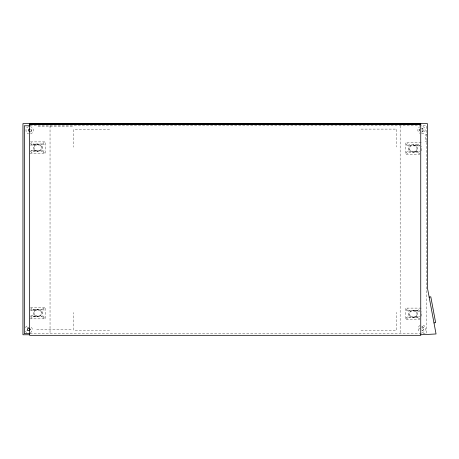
<?xml version="1.0" encoding="UTF-8"?>
<svg xmlns="http://www.w3.org/2000/svg" width="459" height="459" viewBox="0 0 459 459"><rect width="100%" height="100%" fill="white"/><g stroke="black" fill="none" stroke-linecap="round" stroke-linejoin="round"><path stroke-width="0.34" stroke-dasharray="2.29 1.72" d="M34 147.431C33.467 152.325 41.568 152.606 41.362 147.678C41.568 142.755 33.467 143.03 34 147.924M34 312.809C33.467 317.697 41.568 317.978 41.362 313.055C41.568 308.127 33.467 308.402 34 313.296M416.99 148.762C417.524 143.874 409.422 143.592 409.629 148.521C409.422 153.444 417.524 153.168 416.99 148.274M416.99 314.14C417.524 309.246 409.422 308.964 409.629 313.893C409.422 318.816 417.524 318.54 416.99 313.646M30.466 329.964L30.466 328.925M419.945 328.133L419.945 329.172M30.38 329.969L30.38 328.919M419.968 153.099C418.424 154.912 418.097 150.77 419.956 151.665M419.968 318.471C418.424 320.29 418.097 316.142 419.956 317.037M419.996 128.933L419.618 129.908L419.996 131.245M421.752 150.776L421.752 146.26M421.752 316.148L421.752 311.638M31.011 131.676L31.596 130.264L31.011 128.847M25.285 327.565L26.656 326.194L28.533 325.689M420.111 128.669L419.526 130.086L420.111 131.504M30.891 131.681L31.505 130.436L30.891 128.841M30.409 332.695C32.859 331.381 32.859 327.508 30.409 326.194M420.002 325.402C417.558 326.716 417.558 330.589 420.002 331.903M419.956 145.371C418.097 146.266 418.424 142.124 419.968 143.937M419.956 310.749C418.097 311.644 418.424 307.496 419.968 309.309M30.288 132.049L30.604 131.894M28.624 126.638C25.015 127.43 25.015 133.093 28.624 133.89M30.569 133.89C34.173 133.093 34.173 127.43 30.569 126.638M420.559 126.46C417.426 127.172 416.812 131.842 419.652 133.339M27.534 327.709L28.533 327.445M421.884 131.974C423.915 131.704 423.915 128.474 421.884 128.204M27.838 327.657L28.533 327.525M421.528 132.089C424.099 132.186 424.099 127.986 421.528 128.084M421.528 133.844C426.354 134.022 426.354 126.15 421.528 126.334M421.878 330.658C424.449 330.755 424.449 326.556 421.878 326.653M421.878 332.408C426.704 332.591 426.704 324.72 421.878 324.897M421.878 330.572C424.346 330.681 424.346 326.63 421.878 326.733M37.552 151.361L38.045 151.344M412.945 144.855L413.439 144.837M37.552 316.733L38.045 316.721M412.945 310.227L413.439 310.209M30.076 125.783L426.6 125.783L426.6 333.618M38.068 126.495L73.824 126.495M360.992 129.105L396.748 129.105L396.748 146.983M109.586 129.289L73.824 129.289L73.824 147.167M426.887 134.871L425.212 134.871L425.212 141.229L426.887 141.229M30.466 141.888L45.573 141.888L45.573 153.467L29.783 153.467M421.207 142.726L405.417 142.726L405.417 154.31L419.836 154.31M33.203 144.522L42.153 144.522M30.374 145.05L40.57 145.05C42.515 145.388 42.515 149.973 40.57 150.311L30.374 150.311M408.837 145.36L417.788 145.36M419.899 145.887L410.421 145.887C408.476 146.226 408.476 150.81 410.421 151.149L419.899 151.149M33.203 150.839L42.153 150.839M408.837 151.677L417.788 151.677M30.466 307.26L45.573 307.26L45.573 318.844L29.783 318.844M421.207 308.104L405.417 308.104L405.417 319.682L419.836 319.682M33.203 309.894L42.153 309.894M30.374 310.422L40.57 310.422C42.515 310.76 42.515 315.344 40.57 315.683L30.374 315.683M408.837 310.732L417.788 310.732M419.899 311.259L410.421 311.259C408.476 311.604 408.476 316.182 410.421 316.526L419.899 316.526M33.203 316.211L42.153 316.211M408.837 317.049L417.788 317.049M36.697 329.74L72.453 329.74M360.992 330.239L396.748 330.239L396.748 312.361M109.586 330.417L73.824 330.417L73.824 312.539M30.053 333.618L425.172 333.618M412.945 152.187L413.439 152.199M37.552 143.994L38.045 144.011M412.945 317.559L413.439 317.576M37.552 309.372L38.045 309.389M26.656 332.695L25.285 331.323M26.8 330.446L27.121 330.859M419.968 328.478L419.968 328.833M416.342 145.36L416.342 145.887M416.342 151.149L416.342 151.677M416.342 310.732L416.342 311.259M416.342 316.526L416.342 317.049M416.135 144.832L416.135 145.36M416.135 151.677L416.135 152.204M416.135 310.209L416.135 310.732M416.135 317.049L416.135 317.576M415.229 144.832L415.229 145.36M415.229 151.677L415.229 152.204M415.229 310.209L415.229 310.732M415.229 317.049L415.229 317.576M415.022 145.36L415.022 145.887M415.022 151.149L415.022 151.677M415.022 310.732L415.022 311.259M415.022 316.526L415.022 317.049M400.162 125.783L400.162 333.618M50.042 125.783L50.042 333.618M35.968 144.522L35.968 145.05M35.968 150.311L35.968 150.839M35.968 309.894L35.968 310.422M35.968 315.683L35.968 316.211M35.762 143.994L35.762 144.522M35.762 150.839L35.762 151.361M35.762 309.366L35.762 309.894M35.762 316.211L35.762 316.739M34.855 143.994L34.855 144.522M34.855 150.839L34.855 151.361M34.855 309.366L34.855 309.894M34.855 316.211L34.855 316.739M34.649 144.522L34.649 145.05M34.649 150.311L34.649 150.839M34.649 309.894L34.649 310.422M34.649 315.683L34.649 316.211M421.569 327.537A1.119 1.119 0 0 1 422.974 328.615A1.119 1.119 0 0 1 421.569 329.694M421.798 128.973A1.119 1.119 0 0 1 421.798 131.131M30.747 151.298C32.141 155.836 33.392 148.67 30.747 151.298M30.747 316.67C32.141 321.208 33.392 314.042 30.747 316.67M42.939 143.254C44.334 147.792 45.584 140.626 42.939 143.254M42.939 308.626C44.334 313.164 45.584 305.998 42.939 308.626M406.387 152.136C407.776 156.674 409.032 149.508 406.387 152.136M406.387 317.513C407.776 322.046 409.032 314.88 406.387 317.513M30.793 143.69C32.153 147.54 33.306 139.725 30.793 143.69M42.985 151.728C44.345 155.584 45.498 147.769 42.985 151.728M30.793 309.062C32.153 312.912 33.306 305.103 30.793 309.062M42.985 317.106C44.345 320.956 45.498 313.147 42.985 317.106M406.427 144.528C407.793 148.377 408.946 140.569 406.427 144.528M406.427 309.9C407.793 313.749 408.946 305.941 406.427 309.9M42.153 143.994L33.203 143.994L33.203 151.361L42.153 151.361L42.153 143.994M417.788 144.832L408.837 144.832L408.837 152.204L417.788 152.204L417.788 144.832M42.153 309.366L33.203 309.366L33.203 316.739L42.153 316.739L42.153 309.366M417.788 310.209L408.837 310.209L408.837 317.576L417.788 317.576L417.788 310.209"/><path stroke-width="0.69" d="M29.56 125.783L29.657 124.148L420.742 124.148M429.154 297.111L430.8 296.801L435.631 322.614L433.984 322.924M420.742 334.766L436.05 333.968L427.444 287.988L427.444 123.626L22.95 123.626L22.95 334.766L29.657 334.766M29.657 124.182L420.742 124.182M30.076 125.783L24.338 125.783L24.338 333.618L30.076 333.618M420.742 123.626L420.742 335.328L29.657 335.328L29.657 124.148M30.133 131.194A1.119 1.119 0 0 1 28.458 130.224A1.119 1.119 0 0 1 30.133 129.254M27.724 330.199A1.119 1.119 0 0 0 29.594 329.7A1.119 1.119 0 0 0 28.223 328.328A1.119 1.119 0 0 0 27.724 330.199"/></g></svg>
